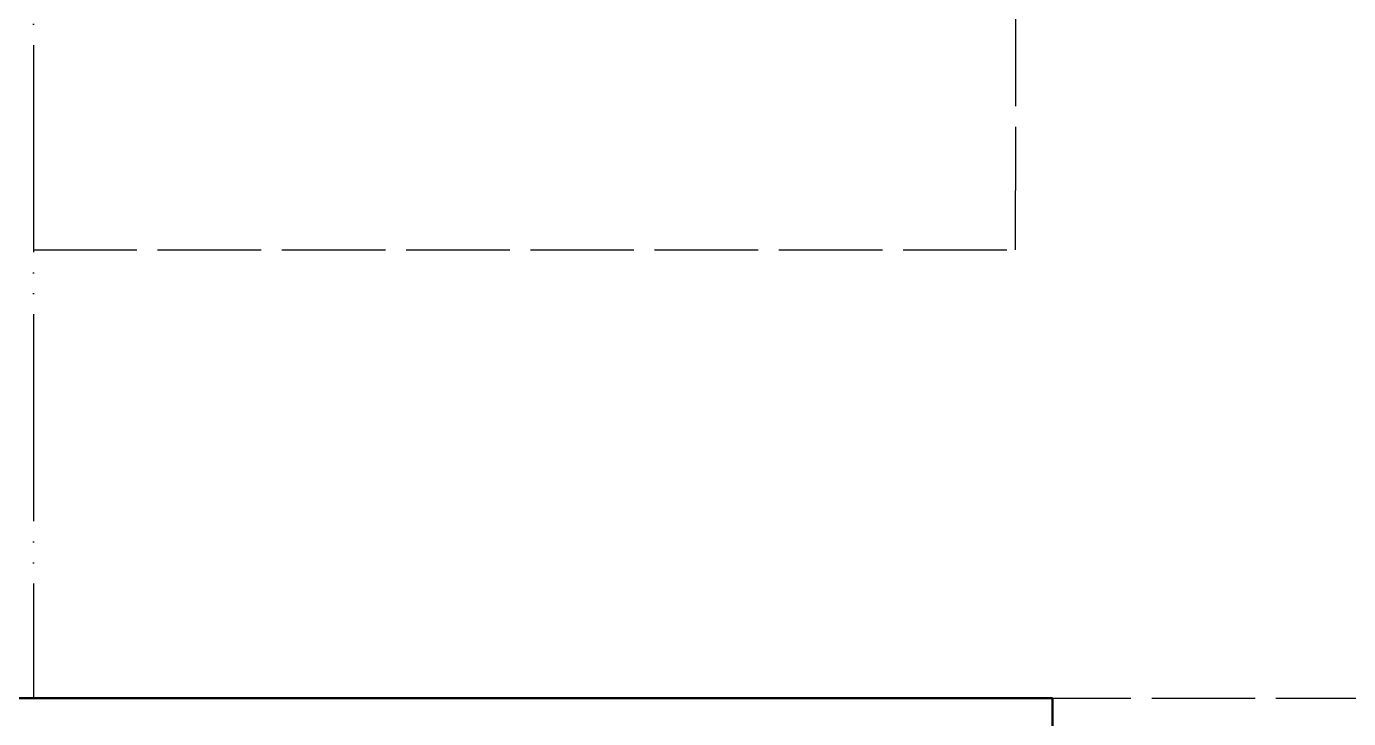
# Model space of a CAD drawing. Header units: millimetres. Extents: x 44692 to 659456, y -26273 to 96111.
# Drawn here: x 257497 to 260740, y -10792 to -9093 of the extents above; entities that cross this region are included whole.
import ezdxf

# ---------------------------------------------------------------- set-up
doc = ezdxf.new("R2010")
doc.units = ezdxf.units.MM
doc.header["$LTSCALE"] = 100
doc.linetypes.add('DASHEDX2', pattern=[3.048, 2.54, -0.508])
doc.linetypes.add('DIVIDEX2', pattern=[6.604, 5.08, -0.508, 0, -0.508, 0, -0.508])
doc.layers.add('Area circulacion', color=50, linetype='DASHEDX2')
doc.layers.add('Puertas', color=43, linetype='DIVIDEX2')
doc.layers.add('Paredes', color=7, linetype='Continuous', lineweight=50)

msp = doc.modelspace()

# ---------------------------------------------------------------- linework, layer by layer
at = {"layer": 'Area circulacion'}
for p, q in [((259923.244, -6901.322), (259923.244, -9495.875)), ((259923.244, -9641.732), (259923.244, -9495.875)), ((257513.787, -9641.732), (259923.244, -9641.732)), ((257513.787, -10741.732), (260823.244, -10741.732))]:
    msp.add_line(p, q, dxfattribs=at)
at = {"layer": 'Paredes'}
for p, q in [((257413.787, -10741.732), (259613.787, -10741.732)), ((259613.787, -10741.732), (260013.787, -10741.732)), ((260013.787, -10741.732), (260013.787, -10841.732))]:
    msp.add_line(p, q, dxfattribs=at)
at = {"layer": 'Puertas'}
msp.add_line((257513.787, -7817.748), (257513.787, -10741.732), dxfattribs=at)

doc.saveas('drawing.dxf')
